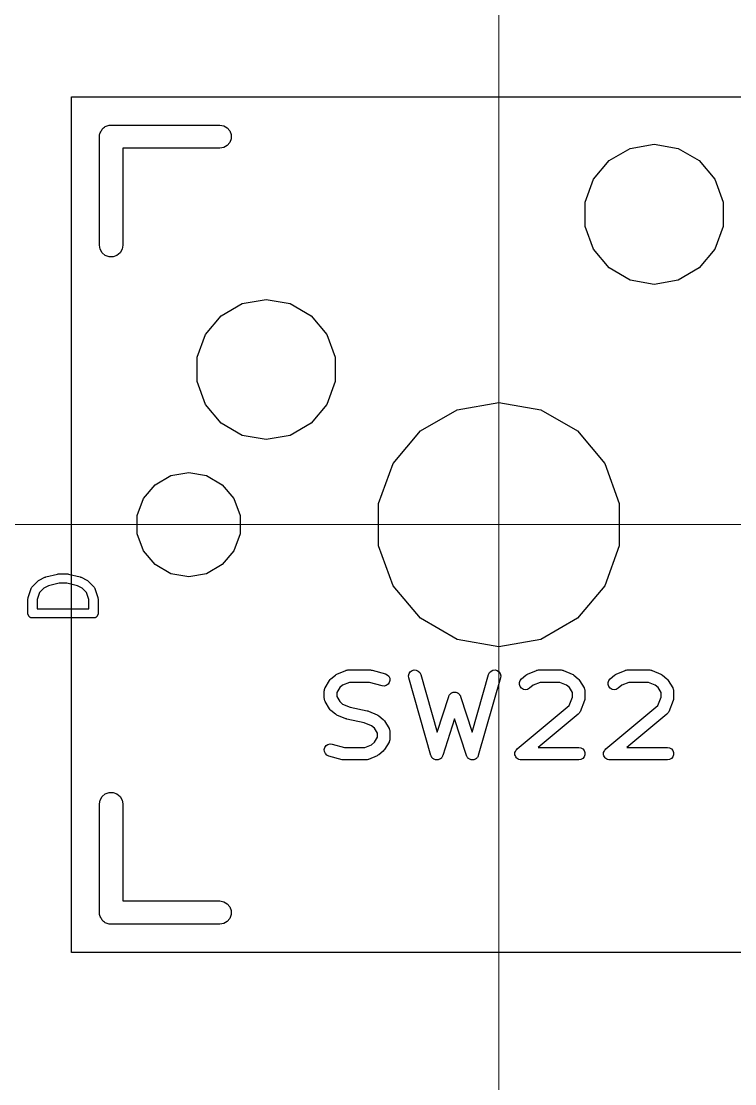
# Model space of a CAD drawing. Header units: millimetres. Extents: x 24 to 200, y 24 to 188.
# Drawn here: x 93.2 to 104.89, y 89.47 to 106.86 of the extents above; entities that cross this region are included whole.
import ezdxf

# ---------------------------------------------------------------- set-up
doc = ezdxf.new("R2010")
doc.units = ezdxf.units.MM
doc.layers.add('3_SwitchPlate', color=6, linetype='Continuous')
doc.layers.add('7_PCBサンプル', color=7, linetype='Continuous')
doc.layers.add('補助線', color=4, linetype='Continuous', lineweight=5, transparency=0.5)

# ---------------------------------------------------------------- blocks, each defined once
blk = doc.blocks.new('hhskb2-F.SilkS')
at = {"layer": '7_PCBサンプル'}
for p, q in [((81.4793, -81.5704), (81.485, -81.5547)), ((81.485, -81.5547), (81.4957, -81.542)), ((81.4957, -81.542), (81.5041, -81.5275)), ((81.5041, -81.5275), (81.5168, -81.5168)), ((81.5168, -81.5168), (81.5275, -81.5041)), ((81.5275, -81.5041), (81.542, -81.4957)), ((81.542, -81.4957), (81.5547, -81.485)), ((81.5547, -81.485), (81.5704, -81.4793)), ((81.5704, -81.4793), (81.5848, -81.471)), ((81.5848, -81.471), (81.6013, -81.4681)), ((81.6013, -81.4681), (81.6169, -81.4624)), ((81.6169, -81.4624), (81.6336, -81.4624)), ((81.6336, -81.4624), (81.65, -81.4595)), ((81.65, -81.4595), (83.428, -81.4595)), ((83.428, -81.4595), (83.4932, -81.471)), ((83.4932, -81.471), (83.5505, -81.5041)), ((83.5505, -81.5041), (83.593, -81.5547)), ((83.593, -81.5547), (83.6156, -81.6169)), ((81.4595, -81.65), (81.4624, -81.6336)), ((81.4595, -83.428), (81.4595, -81.65)), ((81.4624, -81.6169), (81.4681, -81.6013)), ((81.4624, -81.6336), (81.4624, -81.6169)), ((81.4681, -81.6013), (81.471, -81.5848)), ((81.471, -81.5848), (81.4793, -81.5704)), ((83.6156, -81.6831), (83.593, -81.7452)), ((83.6156, -81.6169), (83.6156, -81.6831)), ((83.428, -81.8405), (81.8405, -81.8405)), ((81.8405, -81.8405), (81.8405, -83.428)), ((83.4932, -81.829), (83.428, -81.8405)), ((83.5505, -81.7959), (83.4932, -81.829)), ((83.593, -81.7452), (83.5505, -81.7959)), ((89.8025, -82.0411), (90.1476, -81.8418)), ((90.1476, -81.8418), (90.54, -81.7726)), ((90.54, -81.7726), (90.9324, -81.8418)), ((90.9324, -81.8418), (91.2775, -82.0411)), ((89.5464, -82.3463), (89.8025, -82.0411)), ((91.2775, -82.0411), (91.5336, -82.3463)), ((89.4101, -82.7208), (89.5464, -82.3463)), ((91.5336, -82.3463), (91.6699, -82.7208)), ((89.4101, -83.1192), (89.4101, -82.7208)), ((91.6699, -82.7208), (91.6699, -83.1192)), ((89.5464, -83.4937), (89.4101, -83.1192)), ((91.6699, -83.1192), (91.5336, -83.4937)), ((81.471, -83.4932), (81.4595, -83.428)), ((81.8405, -83.428), (81.829, -83.4932)), ((81.5041, -83.5505), (81.471, -83.4932)), ((81.5547, -83.593), (81.5041, -83.5505)), ((81.6169, -83.6156), (81.5547, -83.593)), ((81.6831, -83.6156), (81.6169, -83.6156)), ((81.7452, -83.593), (81.6831, -83.6156)), ((81.7959, -83.5505), (81.7452, -83.593)), ((81.829, -83.4932), (81.7959, -83.5505)), ((89.8025, -83.7989), (89.5464, -83.4937)), ((91.5336, -83.4937), (91.2775, -83.7989)), ((90.1476, -83.9982), (89.8025, -83.7989)), ((91.2775, -83.7989), (90.9324, -83.9982)), ((90.54, -84.0674), (90.1476, -83.9982)), ((90.9324, -83.9982), (90.54, -84.0674)), ((83.7976, -84.3818), (84.19, -84.3126)), ((84.19, -84.3126), (84.5824, -84.3818)), ((83.4525, -84.5811), (83.7976, -84.3818)), ((84.5824, -84.3818), (84.9275, -84.5811)), ((83.1964, -84.8863), (83.4525, -84.5811)), ((84.9275, -84.5811), (85.1836, -84.8863)), ((83.0601, -85.2608), (83.1964, -84.8863)), ((85.1836, -84.8863), (85.3199, -85.2608)), ((83.0601, -85.6592), (83.0601, -85.2608)), ((85.3199, -85.2608), (85.3199, -85.6592)), ((83.1964, -86.0337), (83.0601, -85.6592)), ((85.3199, -85.6592), (85.1836, -86.0337)), ((83.4525, -86.3389), (83.1964, -86.0337)), ((85.1836, -86.0337), (84.9275, -86.3389)), ((87.3154, -86.1192), (88, -85.9985)), ((88, -85.9985), (88.6846, -86.1192)), ((86.7134, -86.4667), (87.3154, -86.1192)), ((88.6846, -86.1192), (89.2865, -86.4667)), ((83.7976, -86.5382), (83.4525, -86.3389)), ((84.9275, -86.3389), (84.5824, -86.5382)), ((84.19, -86.6074), (83.7976, -86.5382)), ((84.5824, -86.5382), (84.19, -86.6074)), ((86.2666, -86.9992), (86.7134, -86.4667)), ((89.2865, -86.4667), (89.7334, -86.9992)), ((86.0289, -87.6524), (86.2666, -86.9992)), ((89.7334, -86.9992), (89.9711, -87.6524)), ((82.371, -87.3457), (82.6279, -87.1974)), ((82.6279, -87.1974), (82.92, -87.1458)), ((82.92, -87.1458), (83.2121, -87.1974)), ((83.2121, -87.1974), (83.469, -87.3457)), ((82.1803, -87.5729), (82.371, -87.3457)), ((83.469, -87.3457), (83.6597, -87.5729)), ((82.0788, -87.8517), (82.1803, -87.5729)), ((83.6597, -87.5729), (83.7612, -87.8517)), ((86.0289, -88.3476), (86.0289, -87.6524)), ((89.9711, -87.6524), (89.9711, -88.3476)), ((82.0788, -88.1483), (82.0788, -87.8517)), ((83.7612, -87.8517), (83.7612, -88.1483)), ((82.1803, -88.4271), (82.0788, -88.1483)), ((83.7612, -88.1483), (83.6597, -88.4271)), ((82.371, -88.6543), (82.1803, -88.4271)), ((83.6597, -88.4271), (83.469, -88.6543)), ((86.2666, -89.0008), (86.0289, -88.3476)), ((89.9711, -88.3476), (89.7334, -89.0008)), ((82.6279, -88.8026), (82.371, -88.6543)), ((83.469, -88.6543), (83.2121, -88.8026)), ((82.92, -88.8541), (82.6279, -88.8026)), ((83.2121, -88.8026), (82.92, -88.8541)), ((86.7134, -89.5332), (86.2666, -89.0008)), ((89.7334, -89.0008), (89.2865, -89.5332)), ((87.3154, -89.8808), (86.7134, -89.5332)), ((89.2865, -89.5332), (88.6846, -89.8808)), ((88, -90.0015), (87.3154, -89.8808)), ((88.6846, -89.8808), (88, -90.0015)), ((85.3484, -90.4462), (85.4935, -90.3857)), ((85.4935, -90.3857), (85.4958, -90.3852)), ((85.4958, -90.3852), (85.4978, -90.3841)), ((85.4978, -90.3841), (85.5129, -90.3814)), ((85.5129, -90.3814), (85.5279, -90.378)), ((85.5279, -90.378), (85.5303, -90.3783)), ((85.5303, -90.3783), (85.5326, -90.3779)), ((85.5326, -90.3779), (85.8954, -90.3779)), ((85.8954, -90.3779), (85.909, -90.3803)), ((85.909, -90.3803), (85.9226, -90.3816)), ((85.9226, -90.3816), (86.1403, -90.4421)), ((86.5284, -90.4381), (86.5481, -90.4089)), ((86.5481, -90.4089), (86.5767, -90.3882)), ((86.5767, -90.3882), (86.6106, -90.3785)), ((86.6106, -90.3785), (86.6458, -90.381)), ((86.6458, -90.381), (86.678, -90.3953)), ((86.678, -90.3953), (86.7034, -90.4199)), ((86.7034, -90.4199), (86.7188, -90.4516)), ((87.8297, -90.4516), (87.8452, -90.4199)), ((87.8452, -90.4199), (87.8705, -90.3953)), ((87.8705, -90.3953), (87.9028, -90.381)), ((87.9028, -90.381), (87.938, -90.3785)), ((87.938, -90.3785), (87.9719, -90.3882)), ((87.9719, -90.3882), (88.0004, -90.4089)), ((88.0004, -90.4089), (88.0202, -90.4381)), ((88.4689, -90.4462), (88.6141, -90.3857)), ((88.6141, -90.3857), (88.6164, -90.3852)), ((88.6164, -90.3852), (88.6184, -90.3841)), ((88.6184, -90.3841), (88.6335, -90.3814)), ((88.6335, -90.3814), (88.6485, -90.378)), ((88.6485, -90.378), (88.6508, -90.3783)), ((88.6508, -90.3783), (88.6531, -90.3779)), ((88.6531, -90.3779), (89.016, -90.3779)), ((89.016, -90.3779), (89.0183, -90.3783)), ((89.0183, -90.3783), (89.0206, -90.378)), ((89.0206, -90.378), (89.0356, -90.3814)), ((89.0356, -90.3814), (89.0507, -90.3841)), ((89.0507, -90.3841), (89.0528, -90.3852)), ((89.0528, -90.3852), (89.0551, -90.3857)), ((89.0551, -90.3857), (89.2002, -90.4462)), ((89.9204, -90.4462), (90.0655, -90.3857)), ((90.0655, -90.3857), (90.0678, -90.3852)), ((90.0678, -90.3852), (90.0698, -90.3841)), ((90.0698, -90.3841), (90.0849, -90.3814)), ((90.0849, -90.3814), (90.0999, -90.378)), ((90.0999, -90.378), (90.1023, -90.3783)), ((90.1023, -90.3783), (90.1046, -90.3779)), ((90.1046, -90.3779), (90.4674, -90.3779)), ((90.4674, -90.3779), (90.4697, -90.3783)), ((90.4697, -90.3783), (90.4721, -90.378)), ((90.4721, -90.378), (90.4871, -90.3814)), ((90.4871, -90.3814), (90.5022, -90.3841)), ((90.5022, -90.3841), (90.5042, -90.3852)), ((90.5042, -90.3852), (90.5065, -90.3857)), ((90.5065, -90.3857), (90.6516, -90.4462)), ((85.1552, -90.6692), (85.2277, -90.5482)), ((85.2277, -90.5482), (85.2388, -90.5354)), ((85.2388, -90.5354), (85.2498, -90.5224)), ((85.2498, -90.5224), (85.3224, -90.4619)), ((85.3224, -90.4619), (85.3356, -90.4544)), ((85.3356, -90.4544), (85.3484, -90.4462)), ((85.5529, -90.5811), (85.4407, -90.6279)), ((85.8816, -90.5811), (85.5529, -90.5811)), ((86.0859, -90.6379), (85.8816, -90.5811)), ((86.1403, -90.4421), (86.1722, -90.4573)), ((86.1722, -90.4573), (86.1969, -90.4825)), ((86.2048, -90.5838), (86.1843, -90.6125)), ((86.1969, -90.4825), (86.2115, -90.5146)), ((86.2143, -90.5498), (86.2048, -90.5838)), ((86.2115, -90.5146), (86.2143, -90.5498)), ((86.5198, -90.4723), (86.5284, -90.4381)), ((86.5235, -90.5074), (86.5198, -90.4723)), ((86.8863, -91.7774), (86.5235, -90.5074)), ((86.7188, -90.4516), (86.9895, -91.399)), ((87.5591, -91.399), (87.8297, -90.4516)), ((88.0251, -90.5074), (87.6623, -91.7774)), ((88.0202, -90.4381), (88.0288, -90.4723)), ((88.0288, -90.4723), (88.0251, -90.5074)), ((88.3353, -90.6178), (88.3354, -90.5825)), ((88.3354, -90.5825), (88.3476, -90.5494)), ((88.3476, -90.5494), (88.3704, -90.5224)), ((88.3704, -90.5224), (88.443, -90.4619)), ((88.443, -90.4619), (88.4561, -90.4544)), ((88.4561, -90.4544), (88.4689, -90.4462)), ((88.6735, -90.5811), (88.5612, -90.6279)), ((88.9957, -90.5811), (88.6735, -90.5811)), ((89.1079, -90.6279), (88.9957, -90.5811)), ((89.2002, -90.4462), (89.213, -90.4544)), ((89.213, -90.4544), (89.2262, -90.4619)), ((89.2262, -90.4619), (89.2988, -90.5224)), ((89.2988, -90.5224), (89.3097, -90.5354)), ((89.3097, -90.5354), (89.3208, -90.5482)), ((89.3208, -90.5482), (89.3934, -90.6692)), ((89.7867, -90.6178), (89.7869, -90.5825)), ((89.7869, -90.5825), (89.799, -90.5494)), ((89.799, -90.5494), (89.8218, -90.5224)), ((89.8218, -90.5224), (89.8944, -90.4619)), ((89.8944, -90.4619), (89.9076, -90.4544)), ((89.9076, -90.4544), (89.9204, -90.4462)), ((90.1249, -90.5811), (90.0127, -90.6279)), ((90.4471, -90.5811), (90.1249, -90.5811)), ((90.5593, -90.6279), (90.4471, -90.5811)), ((90.6516, -90.4462), (90.6644, -90.4544)), ((90.6644, -90.4544), (90.6776, -90.4619)), ((90.6776, -90.4619), (90.7502, -90.5224)), ((90.7502, -90.5224), (90.7611, -90.5354)), ((90.7611, -90.5354), (90.7723, -90.5482)), ((90.7723, -90.5482), (90.8448, -90.6692)), ((85.1407, -90.7214), (85.1424, -90.7118)), ((85.1407, -90.8424), (85.1407, -90.7214)), ((85.1424, -90.7118), (85.1425, -90.7021)), ((85.1425, -90.7021), (85.1454, -90.6946)), ((85.1454, -90.6946), (85.1468, -90.6867)), ((85.1468, -90.6867), (85.1517, -90.6782)), ((85.1517, -90.6782), (85.1552, -90.6692)), ((85.3931, -90.6675), (85.3439, -90.7496)), ((85.3439, -90.7496), (85.3439, -90.8142)), ((85.4407, -90.6279), (85.3931, -90.6675)), ((86.1211, -90.6413), (86.0859, -90.6379)), ((86.1552, -90.6325), (86.1211, -90.6413)), ((86.1843, -90.6125), (86.1552, -90.6325)), ((87.1969, -90.7775), (87.1991, -90.7741)), ((87.1991, -90.7741), (87.2099, -90.7657)), ((87.2099, -90.7657), (87.2201, -90.7565)), ((87.2201, -90.7565), (87.2238, -90.7549)), ((87.2238, -90.7549), (87.227, -90.7525)), ((87.227, -90.7525), (87.24, -90.7483)), ((87.24, -90.7483), (87.2527, -90.7431)), ((87.2527, -90.7431), (87.2568, -90.7429)), ((87.2568, -90.7429), (87.2606, -90.7417)), ((87.2606, -90.7417), (87.2743, -90.7422)), ((87.2743, -90.7422), (87.288, -90.7417)), ((87.288, -90.7417), (87.2918, -90.7429)), ((87.2918, -90.7429), (87.2959, -90.7431)), ((87.2959, -90.7431), (87.3085, -90.7483)), ((87.3085, -90.7483), (87.3216, -90.7525)), ((87.3216, -90.7525), (87.3248, -90.7549)), ((87.3248, -90.7549), (87.3285, -90.7565)), ((87.3285, -90.7565), (87.3387, -90.7657)), ((87.3387, -90.7657), (87.3495, -90.7741)), ((87.3495, -90.7741), (87.3516, -90.7775)), ((88.3473, -90.651), (88.3353, -90.6178)), ((88.3699, -90.6781), (88.3473, -90.651)), ((88.4004, -90.6958), (88.3699, -90.6781)), ((88.4351, -90.7021), (88.4004, -90.6958)), ((88.4699, -90.6961), (88.4351, -90.7021)), ((88.5005, -90.6785), (88.4699, -90.6961)), ((88.5612, -90.6279), (88.5005, -90.6785)), ((89.1554, -90.6675), (89.1079, -90.6279)), ((89.2047, -90.7496), (89.1554, -90.6675)), ((89.2047, -90.8228), (89.2047, -90.7496)), ((89.3934, -90.6692), (89.3969, -90.6782)), ((89.3969, -90.6782), (89.4018, -90.6867)), ((89.4018, -90.6867), (89.4032, -90.6946)), ((89.4032, -90.6946), (89.406, -90.7021)), ((89.406, -90.7021), (89.4062, -90.7118)), ((89.4062, -90.7118), (89.4079, -90.7214)), ((89.4079, -90.7214), (89.4079, -90.8424)), ((89.7987, -90.651), (89.7867, -90.6178)), ((89.8213, -90.6781), (89.7987, -90.651)), ((89.8518, -90.6958), (89.8213, -90.6781)), ((89.8865, -90.7021), (89.8518, -90.6958)), ((89.9213, -90.6961), (89.8865, -90.7021)), ((89.9519, -90.6785), (89.9213, -90.6961)), ((90.0127, -90.6279), (89.9519, -90.6785)), ((90.6069, -90.6675), (90.5593, -90.6279)), ((90.6561, -90.7496), (90.6069, -90.6675)), ((90.6561, -90.8228), (90.6561, -90.7496)), ((90.8448, -90.6692), (90.8483, -90.6782)), ((90.8483, -90.6782), (90.8532, -90.6867)), ((90.8532, -90.6867), (90.8546, -90.6946)), ((90.8546, -90.6946), (90.8575, -90.7021)), ((90.8575, -90.7021), (90.8576, -90.7118)), ((90.8576, -90.7118), (90.8593, -90.7214)), ((90.8593, -90.7214), (90.8593, -90.8424)), ((85.1424, -90.852), (85.1407, -90.8424)), ((85.1425, -90.8617), (85.1424, -90.852)), ((85.1454, -90.8692), (85.1425, -90.8617)), ((85.1468, -90.8771), (85.1454, -90.8692)), ((85.1517, -90.8856), (85.1468, -90.8771)), ((85.1552, -90.8947), (85.1517, -90.8856)), ((85.2277, -91.0156), (85.1552, -90.8947)), ((85.3439, -90.8142), (85.3931, -90.8963)), ((85.3931, -90.8963), (85.4407, -90.9359)), ((85.4407, -90.9359), (85.5627, -90.9868)), ((86.9895, -91.399), (87.1775, -90.8114)), ((87.1775, -90.8114), (87.1794, -90.8078)), ((87.1794, -90.8078), (87.1803, -90.8039)), ((87.1803, -90.8039), (87.1876, -90.7923)), ((87.1876, -90.7923), (87.1939, -90.7802)), ((87.1939, -90.7802), (87.1969, -90.7775)), ((87.3516, -90.7775), (87.3546, -90.7802)), ((87.3546, -90.7802), (87.361, -90.7923)), ((87.361, -90.7923), (87.3683, -90.8039)), ((87.3683, -90.8039), (87.3692, -90.8078)), ((87.3692, -90.8078), (87.3711, -90.8114)), ((87.3711, -90.8114), (87.5591, -91.399)), ((89.1489, -90.9622), (89.2047, -90.8228)), ((89.4006, -90.8801), (89.328, -91.0615)), ((89.4009, -90.8785), (89.4006, -90.8801)), ((89.4018, -90.8771), (89.4009, -90.8785)), ((89.4045, -90.8613), (89.4018, -90.8771)), ((89.4078, -90.8456), (89.4045, -90.8613)), ((89.4079, -90.8424), (89.4076, -90.844)), ((89.4076, -90.844), (89.4078, -90.8456)), ((90.6004, -90.9622), (90.6561, -90.8228)), ((90.852, -90.8801), (90.7795, -91.0615)), ((90.8524, -90.8785), (90.852, -90.8801)), ((90.8532, -90.8771), (90.8524, -90.8785)), ((90.856, -90.8613), (90.8532, -90.8771)), ((90.8593, -90.8456), (90.856, -90.8613)), ((90.8593, -90.8424), (90.859, -90.844)), ((90.859, -90.844), (90.8593, -90.8456)), ((85.2389, -91.0284), (85.2277, -91.0156)), ((85.2498, -91.0414), (85.2389, -91.0284)), ((85.3224, -91.1019), (85.2498, -91.0414)), ((85.3356, -91.1094), (85.3224, -91.1019)), ((85.3484, -91.1176), (85.3356, -91.1094)), ((85.4935, -91.1781), (85.3484, -91.1176)), ((85.5627, -90.9868), (85.8436, -91.0453)), ((85.8436, -91.0453), (85.8525, -91.0489)), ((85.8525, -91.0489), (85.8619, -91.051)), ((85.8619, -91.051), (86.0071, -91.1115)), ((86.0071, -91.1115), (86.0199, -91.1196)), ((86.0199, -91.1196), (86.033, -91.1272)), ((88.2978, -91.6715), (89.1489, -90.9622)), ((89.2988, -91.1019), (88.6435, -91.6479)), ((89.3036, -91.0962), (89.2988, -91.1019)), ((89.3095, -91.0915), (89.3036, -91.0962)), ((89.3149, -91.0828), (89.3095, -91.0915)), ((89.3215, -91.0749), (89.3149, -91.0828)), ((89.3241, -91.0679), (89.3215, -91.0749)), ((89.328, -91.0615), (89.3241, -91.0679)), ((89.7492, -91.6715), (90.6004, -90.9622)), ((90.7502, -91.1019), (90.0949, -91.6479)), ((90.755, -91.0962), (90.7502, -91.1019)), ((90.7609, -91.0915), (90.755, -91.0962)), ((90.7663, -91.0828), (90.7609, -91.0915)), ((90.773, -91.0749), (90.7663, -91.0828)), ((90.7755, -91.0679), (90.773, -91.0749)), ((90.7795, -91.0615), (90.7755, -91.0679)), ((85.5029, -91.1802), (85.4935, -91.1781)), ((85.5118, -91.1837), (85.5029, -91.1802)), ((85.7927, -91.2423), (85.5118, -91.1837)), ((85.9148, -91.2931), (85.7927, -91.2423)), ((85.9623, -91.3327), (85.9148, -91.2931)), ((86.033, -91.1272), (86.1056, -91.1877)), ((86.1056, -91.1877), (86.1166, -91.2006)), ((86.1166, -91.2006), (86.1277, -91.2134)), ((86.1277, -91.2134), (86.2003, -91.3344)), ((87.2743, -91.1757), (87.0808, -91.7805)), ((87.4678, -91.7805), (87.2743, -91.1757)), ((86.0115, -91.4148), (85.9623, -91.3327)), ((86.0115, -91.4795), (86.0115, -91.4148)), ((86.2003, -91.3344), (86.2037, -91.3435)), ((86.2037, -91.3435), (86.2086, -91.3519)), ((86.2086, -91.3519), (86.21, -91.3598)), ((86.21, -91.3598), (86.2129, -91.3673)), ((86.2129, -91.3673), (86.2131, -91.3771)), ((86.2131, -91.3771), (86.2147, -91.3867)), ((86.2147, -91.3867), (86.2147, -91.5076)), ((85.1412, -91.6793), (85.1506, -91.6453)), ((85.1506, -91.6453), (85.1711, -91.6166)), ((85.1711, -91.6166), (85.2002, -91.5966)), ((85.2002, -91.5966), (85.2344, -91.5878)), ((85.2344, -91.5878), (85.2695, -91.5912)), ((85.2695, -91.5912), (85.4738, -91.6479)), ((85.8025, -91.6479), (85.9148, -91.6012)), ((85.9148, -91.6012), (85.9623, -91.5615)), ((85.9623, -91.5615), (86.0115, -91.4795)), ((86.2003, -91.5599), (86.1277, -91.6808)), ((86.2037, -91.5508), (86.2003, -91.5599)), ((86.2086, -91.5424), (86.2037, -91.5508)), ((86.21, -91.5344), (86.2086, -91.5424)), ((86.2129, -91.5269), (86.21, -91.5344)), ((86.2131, -91.5172), (86.2129, -91.5269)), ((86.2147, -91.5076), (86.2131, -91.5172)), ((85.1439, -91.7144), (85.1412, -91.6793)), ((85.1585, -91.7466), (85.1439, -91.7144)), ((85.1833, -91.7717), (85.1585, -91.7466)), ((85.2151, -91.7869), (85.1833, -91.7717)), ((85.4328, -91.8474), (85.2151, -91.7869)), ((85.4738, -91.6479), (85.8025, -91.6479)), ((86.0071, -91.7828), (85.8619, -91.8433)), ((86.0199, -91.7746), (86.0071, -91.7828)), ((86.033, -91.7671), (86.0199, -91.7746)), ((86.1056, -91.7066), (86.033, -91.7671)), ((86.1166, -91.6937), (86.1056, -91.7066)), ((86.1277, -91.6808), (86.1166, -91.6937)), ((86.8888, -91.7825), (86.8863, -91.7774)), ((86.89, -91.788), (86.8888, -91.7825)), ((86.8964, -91.7983), (86.89, -91.788)), ((86.9017, -91.8092), (86.8964, -91.7983)), ((86.9058, -91.8131), (86.9017, -91.8092)), ((86.9088, -91.8178), (86.9058, -91.8131)), ((86.9184, -91.8253), (86.9088, -91.8178)), ((87.057, -91.8202), (87.0472, -91.8273)), ((87.0602, -91.8155), (87.057, -91.8202)), ((87.0643, -91.8117), (87.0602, -91.8155)), ((87.07, -91.801), (87.0643, -91.8117)), ((87.0768, -91.7909), (87.07, -91.801)), ((87.0781, -91.7855), (87.0768, -91.7909)), ((87.0808, -91.7805), (87.0781, -91.7855)), ((87.4704, -91.7855), (87.4678, -91.7805)), ((87.4718, -91.7909), (87.4704, -91.7855)), ((87.4786, -91.801), (87.4718, -91.7909)), ((87.4842, -91.8117), (87.4786, -91.801)), ((87.4884, -91.8155), (87.4842, -91.8117)), ((87.4916, -91.8202), (87.4884, -91.8155)), ((87.5014, -91.8273), (87.4916, -91.8202)), ((87.6398, -91.8178), (87.6302, -91.8253)), ((87.6428, -91.8131), (87.6398, -91.8178)), ((87.6468, -91.8092), (87.6428, -91.8131)), ((87.6521, -91.7983), (87.6468, -91.8092)), ((87.6586, -91.788), (87.6521, -91.7983)), ((87.6598, -91.7825), (87.6586, -91.788)), ((87.6623, -91.7774), (87.6598, -91.7825)), ((88.2627, -91.7668), (88.2628, -91.7492)), ((88.2628, -91.767), (88.2627, -91.7668)), ((88.2628, -91.7319), (88.2629, -91.7317)), ((88.2628, -91.7492), (88.2628, -91.7319)), ((88.2628, -91.7672), (88.2628, -91.767)), ((88.2687, -91.7835), (88.2628, -91.7672)), ((88.2629, -91.7315), (88.2689, -91.7151)), ((88.2629, -91.7317), (88.2629, -91.7315)), ((88.2747, -91.8), (88.2687, -91.7835)), ((88.2689, -91.7151), (88.2749, -91.6987)), ((88.2748, -91.8002), (88.2747, -91.8)), ((88.2749, -91.8003), (88.2748, -91.8002)), ((88.2749, -91.6987), (88.275, -91.6986)), ((88.2861, -91.8138), (88.2749, -91.8003)), ((88.275, -91.6984), (88.2864, -91.685)), ((88.275, -91.6986), (88.275, -91.6984)), ((88.2973, -91.8271), (88.2861, -91.8138)), ((88.2864, -91.685), (88.2976, -91.6717)), ((88.2976, -91.6717), (88.2977, -91.6716)), ((88.2977, -91.6716), (88.2978, -91.6715)), ((88.6435, -91.6479), (89.3063, -91.6479)), ((89.3063, -91.6479), (89.341, -91.6541)), ((89.341, -91.6541), (89.3716, -91.6717)), ((89.3716, -91.6717), (89.3943, -91.6987)), ((89.3943, -91.8003), (89.3716, -91.8274)), ((89.3943, -91.6987), (89.4063, -91.7319)), ((89.4063, -91.7672), (89.3943, -91.8003)), ((89.4063, -91.7319), (89.4063, -91.7672)), ((89.7142, -91.7319), (89.7143, -91.7317)), ((89.7142, -91.7492), (89.7142, -91.7319)), ((89.7142, -91.7668), (89.7142, -91.7492)), ((89.7142, -91.767), (89.7142, -91.7668)), ((89.7142, -91.7672), (89.7142, -91.767)), ((89.7202, -91.7835), (89.7142, -91.7672)), ((89.7143, -91.7315), (89.7203, -91.7151)), ((89.7143, -91.7317), (89.7143, -91.7315)), ((89.7261, -91.8), (89.7202, -91.7835)), ((89.7203, -91.7151), (89.7263, -91.6987)), ((89.7262, -91.8002), (89.7261, -91.8)), ((89.7263, -91.8003), (89.7262, -91.8002)), ((89.7263, -91.6987), (89.7264, -91.6986)), ((89.7376, -91.8138), (89.7263, -91.8003)), ((89.7264, -91.6986), (89.7265, -91.6984)), ((89.7265, -91.6984), (89.7378, -91.685)), ((89.7487, -91.8271), (89.7376, -91.8138)), ((89.7378, -91.685), (89.749, -91.6717)), ((89.749, -91.6717), (89.7491, -91.6716)), ((89.7491, -91.6716), (89.7492, -91.6715)), ((90.0949, -91.6479), (90.7577, -91.6479)), ((90.7577, -91.6479), (90.7925, -91.6541)), ((90.7925, -91.6541), (90.823, -91.6717)), ((90.823, -91.6717), (90.8457, -91.6987)), ((90.8457, -91.8003), (90.823, -91.8274)), ((90.8457, -91.6987), (90.8578, -91.7319)), ((90.8578, -91.7672), (90.8457, -91.8003)), ((90.8578, -91.7319), (90.8578, -91.7672)), ((85.4465, -91.8487), (85.4328, -91.8474)), ((85.46, -91.8511), (85.4465, -91.8487)), ((85.8229, -91.8511), (85.46, -91.8511)), ((85.8252, -91.8507), (85.8229, -91.8511)), ((85.8275, -91.851), (85.8252, -91.8507)), ((85.8425, -91.8477), (85.8275, -91.851)), ((85.8576, -91.845), (85.8425, -91.8477)), ((85.8596, -91.8438), (85.8576, -91.845)), ((85.8619, -91.8433), (85.8596, -91.8438)), ((86.9271, -91.8337), (86.9184, -91.8253)), ((86.9322, -91.836), (86.9271, -91.8337)), ((86.9367, -91.8394), (86.9322, -91.836)), ((86.9483, -91.8431), (86.9367, -91.8394)), ((86.9593, -91.8481), (86.9483, -91.8431)), ((86.9649, -91.8485), (86.9593, -91.8481)), ((86.9703, -91.8502), (86.9649, -91.8485)), ((86.9824, -91.8497), (86.9703, -91.8502)), ((86.9945, -91.8506), (86.9824, -91.8497)), ((86.9999, -91.849), (86.9945, -91.8506)), ((87.0056, -91.8488), (86.9999, -91.849)), ((87.0168, -91.8442), (87.0056, -91.8488)), ((87.0285, -91.8409), (87.0168, -91.8442)), ((87.033, -91.8376), (87.0285, -91.8409)), ((87.0382, -91.8354), (87.033, -91.8376)), ((87.0472, -91.8273), (87.0382, -91.8354)), ((87.5103, -91.8354), (87.5014, -91.8273)), ((87.5156, -91.8376), (87.5103, -91.8354)), ((87.5201, -91.8409), (87.5156, -91.8376)), ((87.5318, -91.8442), (87.5201, -91.8409)), ((87.543, -91.8488), (87.5318, -91.8442)), ((87.5486, -91.849), (87.543, -91.8488)), ((87.554, -91.8506), (87.5486, -91.849)), ((87.5661, -91.8497), (87.554, -91.8506)), ((87.5783, -91.8502), (87.5661, -91.8497)), ((87.5836, -91.8485), (87.5783, -91.8502)), ((87.5892, -91.8481), (87.5836, -91.8485)), ((87.6003, -91.8431), (87.5892, -91.8481)), ((87.6119, -91.8394), (87.6003, -91.8431)), ((87.6163, -91.836), (87.6119, -91.8394)), ((87.6215, -91.8337), (87.6163, -91.836)), ((87.6302, -91.8253), (87.6215, -91.8337)), ((88.2974, -91.8272), (88.2973, -91.8271)), ((88.2976, -91.8274), (88.2974, -91.8272)), ((88.3128, -91.8361), (88.2976, -91.8274)), ((88.3278, -91.8449), (88.3128, -91.8361)), ((88.328, -91.8449), (88.3278, -91.8449)), ((88.3281, -91.845), (88.328, -91.8449)), ((88.3454, -91.8481), (88.3281, -91.845)), ((88.3625, -91.8511), (88.3454, -91.8481)), ((88.3627, -91.8511), (88.3625, -91.8511)), ((88.3629, -91.8511), (88.3627, -91.8511)), ((89.3063, -91.8511), (88.3629, -91.8511)), ((89.341, -91.845), (89.3063, -91.8511)), ((89.3716, -91.8274), (89.341, -91.845)), ((89.7489, -91.8272), (89.7487, -91.8271)), ((89.749, -91.8274), (89.7489, -91.8272)), ((89.7642, -91.8361), (89.749, -91.8274)), ((89.7792, -91.8449), (89.7642, -91.8361)), ((89.7794, -91.8449), (89.7792, -91.8449)), ((89.7795, -91.845), (89.7794, -91.8449)), ((89.7969, -91.8481), (89.7795, -91.845)), ((89.8139, -91.8511), (89.7969, -91.8481)), ((89.8141, -91.8511), (89.8139, -91.8511)), ((89.8143, -91.8511), (89.8141, -91.8511)), ((90.7577, -91.8511), (89.8143, -91.8511)), ((90.7925, -91.845), (90.7577, -91.8511)), ((90.823, -91.8274), (90.7925, -91.845)), ((81.4595, -92.572), (81.471, -92.5068)), ((81.471, -92.5068), (81.5041, -92.4495)), ((81.5041, -92.4495), (81.5547, -92.407)), ((81.5547, -92.407), (81.6169, -92.3844)), ((81.6169, -92.3844), (81.6831, -92.3844)), ((81.6831, -92.3844), (81.7452, -92.407)), ((81.7452, -92.407), (81.7959, -92.4495)), ((81.7959, -92.4495), (81.829, -92.5068)), ((81.829, -92.5068), (81.8405, -92.572)), ((81.4595, -94.35), (81.4595, -92.572)), ((81.8405, -92.572), (81.8405, -94.1595)), ((81.8405, -94.1595), (83.428, -94.1595)), ((83.428, -94.1595), (83.4932, -94.171)), ((83.4932, -94.171), (83.5505, -94.2041)), ((83.5505, -94.2041), (83.593, -94.2548)), ((83.593, -94.2548), (83.6156, -94.3169)), ((81.4624, -94.3664), (81.4595, -94.35)), ((81.4624, -94.3831), (81.4624, -94.3664)), ((81.4681, -94.3987), (81.4624, -94.3831)), ((81.471, -94.4152), (81.4681, -94.3987)), ((81.4793, -94.4296), (81.471, -94.4152)), ((83.6156, -94.3831), (83.593, -94.4453)), ((83.6156, -94.3169), (83.6156, -94.3831)), ((81.485, -94.4453), (81.4793, -94.4296)), ((81.4957, -94.458), (81.485, -94.4453)), ((81.5041, -94.4725), (81.4957, -94.458)), ((81.5168, -94.4832), (81.5041, -94.4725)), ((81.5275, -94.4959), (81.5168, -94.4832)), ((81.542, -94.5043), (81.5275, -94.4959)), ((81.5547, -94.515), (81.542, -94.5043)), ((81.5704, -94.5207), (81.5547, -94.515)), ((81.5848, -94.529), (81.5704, -94.5207)), ((81.6013, -94.5319), (81.5848, -94.529)), ((81.6169, -94.5376), (81.6013, -94.5319)), ((81.6336, -94.5376), (81.6169, -94.5376)), ((81.65, -94.5405), (81.6336, -94.5376)), ((83.428, -94.5405), (81.65, -94.5405)), ((83.4932, -94.529), (83.428, -94.5405)), ((83.5505, -94.4959), (83.4932, -94.529)), ((83.593, -94.4453), (83.5505, -94.4959))]:
    blk.add_line(p, q, dxfattribs=at)
blk = doc.blocks.new('hhskb2-F.Fab')
at = {"layer": '7_PCBサンプル'}
for p, q in [((80.4717, -88.9086), (80.5669, -88.861)), ((80.5669, -88.861), (80.5748, -88.8587)), ((80.5748, -88.8587), (80.5823, -88.8553)), ((80.5823, -88.8553), (80.7728, -88.8077)), ((80.7728, -88.8077), (80.7819, -88.8071)), ((80.7819, -88.8071), (80.791, -88.8055)), ((80.791, -88.8055), (80.9338, -88.8055)), ((80.9338, -88.8055), (80.9428, -88.8071)), ((80.9428, -88.8071), (80.952, -88.8077)), ((80.952, -88.8077), (81.1425, -88.8553)), ((81.1425, -88.8553), (81.15, -88.8587)), ((81.15, -88.8587), (81.1578, -88.861)), ((81.1578, -88.861), (81.2531, -88.9086)), ((80.342, -89.0393), (80.3471, -89.0321)), ((80.3471, -89.0321), (80.3513, -89.0243)), ((80.3513, -89.0243), (80.3545, -89.0215)), ((80.3545, -89.0215), (80.357, -89.0179)), ((80.357, -89.0179), (80.4522, -88.9227)), ((80.4522, -88.9227), (80.462, -88.9158)), ((80.462, -88.9158), (80.4717, -88.9086)), ((80.5497, -89.0374), (80.4756, -89.1115)), ((80.6267, -88.9989), (80.5497, -89.0374)), ((80.8002, -88.9555), (80.6267, -88.9989)), ((80.9246, -88.9555), (80.8002, -88.9555)), ((81.0981, -88.9989), (80.9246, -88.9555)), ((81.1751, -89.0374), (81.0981, -88.9989)), ((81.2492, -89.1115), (81.1751, -89.0374)), ((81.2531, -88.9086), (81.2627, -88.9158)), ((81.2627, -88.9158), (81.2726, -88.9227)), ((81.2726, -88.9227), (81.3678, -89.0179)), ((81.3678, -89.0179), (81.3703, -89.0215)), ((81.3703, -89.0215), (81.3735, -89.0243)), ((81.3735, -89.0243), (81.3777, -89.0321)), ((81.3777, -89.0321), (81.3827, -89.0393)), ((80.2874, -89.2138), (80.2895, -89.202)), ((80.2895, -89.202), (80.2912, -89.1901)), ((80.2912, -89.1901), (80.3388, -89.0472)), ((80.3388, -89.0472), (80.3409, -89.0434)), ((80.3409, -89.0434), (80.342, -89.0393)), ((80.4756, -89.1115), (80.4374, -89.226)), ((81.2874, -89.226), (81.2492, -89.1115)), ((81.3827, -89.0393), (81.3839, -89.0434)), ((81.3839, -89.0434), (81.3859, -89.0472)), ((81.3859, -89.0472), (81.4335, -89.1901)), ((81.4335, -89.1901), (81.4353, -89.202)), ((81.4353, -89.202), (81.4374, -89.2138)), ((80.2874, -89.4519), (80.2874, -89.2138)), ((80.4374, -89.226), (80.4374, -89.3769)), ((80.4374, -89.3769), (81.2874, -89.3769)), ((81.2874, -89.3769), (81.2874, -89.226)), ((81.4374, -89.2138), (81.4374, -89.4519)), ((80.2885, -89.4584), (80.2874, -89.4519)), ((80.2885, -89.4649), (80.2885, -89.4584)), ((80.2908, -89.4711), (80.2885, -89.4649)), ((80.2919, -89.4776), (80.2908, -89.4711)), ((80.2952, -89.4832), (80.2919, -89.4776)), ((80.2974, -89.4894), (80.2952, -89.4832)), ((80.3016, -89.4944), (80.2974, -89.4894)), ((80.3049, -89.5001), (80.3016, -89.4944)), ((80.31, -89.5043), (80.3049, -89.5001)), ((80.3142, -89.5094), (80.31, -89.5043)), ((80.3199, -89.5126), (80.3142, -89.5094)), ((80.3249, -89.5169), (80.3199, -89.5126)), ((80.331, -89.5191), (80.3249, -89.5169)), ((80.3367, -89.5224), (80.331, -89.5191)), ((80.3432, -89.5235), (80.3367, -89.5224)), ((80.3494, -89.5258), (80.3432, -89.5235)), ((80.3559, -89.5258), (80.3494, -89.5258)), ((80.3624, -89.5269), (80.3559, -89.5258)), ((81.3624, -89.5269), (80.3624, -89.5269)), ((81.3688, -89.5258), (81.3624, -89.5269)), ((81.3754, -89.5258), (81.3688, -89.5258)), ((81.3816, -89.5235), (81.3754, -89.5258)), ((81.388, -89.5224), (81.3816, -89.5235)), ((81.3937, -89.5191), (81.388, -89.5224)), ((81.3999, -89.5169), (81.3937, -89.5191)), ((81.4049, -89.5126), (81.3999, -89.5169)), ((81.4106, -89.5094), (81.4049, -89.5126)), ((81.4148, -89.5043), (81.4106, -89.5094)), ((81.4198, -89.5001), (81.4148, -89.5043)), ((81.4231, -89.4944), (81.4198, -89.5001)), ((81.4273, -89.4894), (81.4231, -89.4944)), ((81.4296, -89.4832), (81.4273, -89.4894)), ((81.4329, -89.4776), (81.4296, -89.4832)), ((81.434, -89.4711), (81.4329, -89.4776)), ((81.4362, -89.4649), (81.434, -89.4711)), ((81.4374, -89.4519), (81.4362, -89.4584)), ((81.4362, -89.4584), (81.4362, -89.4649))]:
    blk.add_line(p, q, dxfattribs=at)

msp = doc.modelspace()

# ---------------------------------------------------------------- linework, layer by layer
at = {"layer": '3_SwitchPlate'}
msp.add_lwpolyline([(94.025, 91.625), (94.025, 105.625), (108.025, 105.625), (108.025, 91.625)], close=True, dxfattribs=at)
at = {"layer": '補助線'}
for p, q in [((101.025, 171.2), (101.025, 69.882)), ((45.855, 98.625), (185.21, 98.625))]:
    msp.add_line(p, q, dxfattribs=at)

# ---------------------------------------------------------------- block references
for name in ['hhskb2-F.SilkS', 'hhskb2-F.Fab']:
    msp.add_blockref(name, (13.025, 186.625))

doc.saveas('drawing.dxf')
